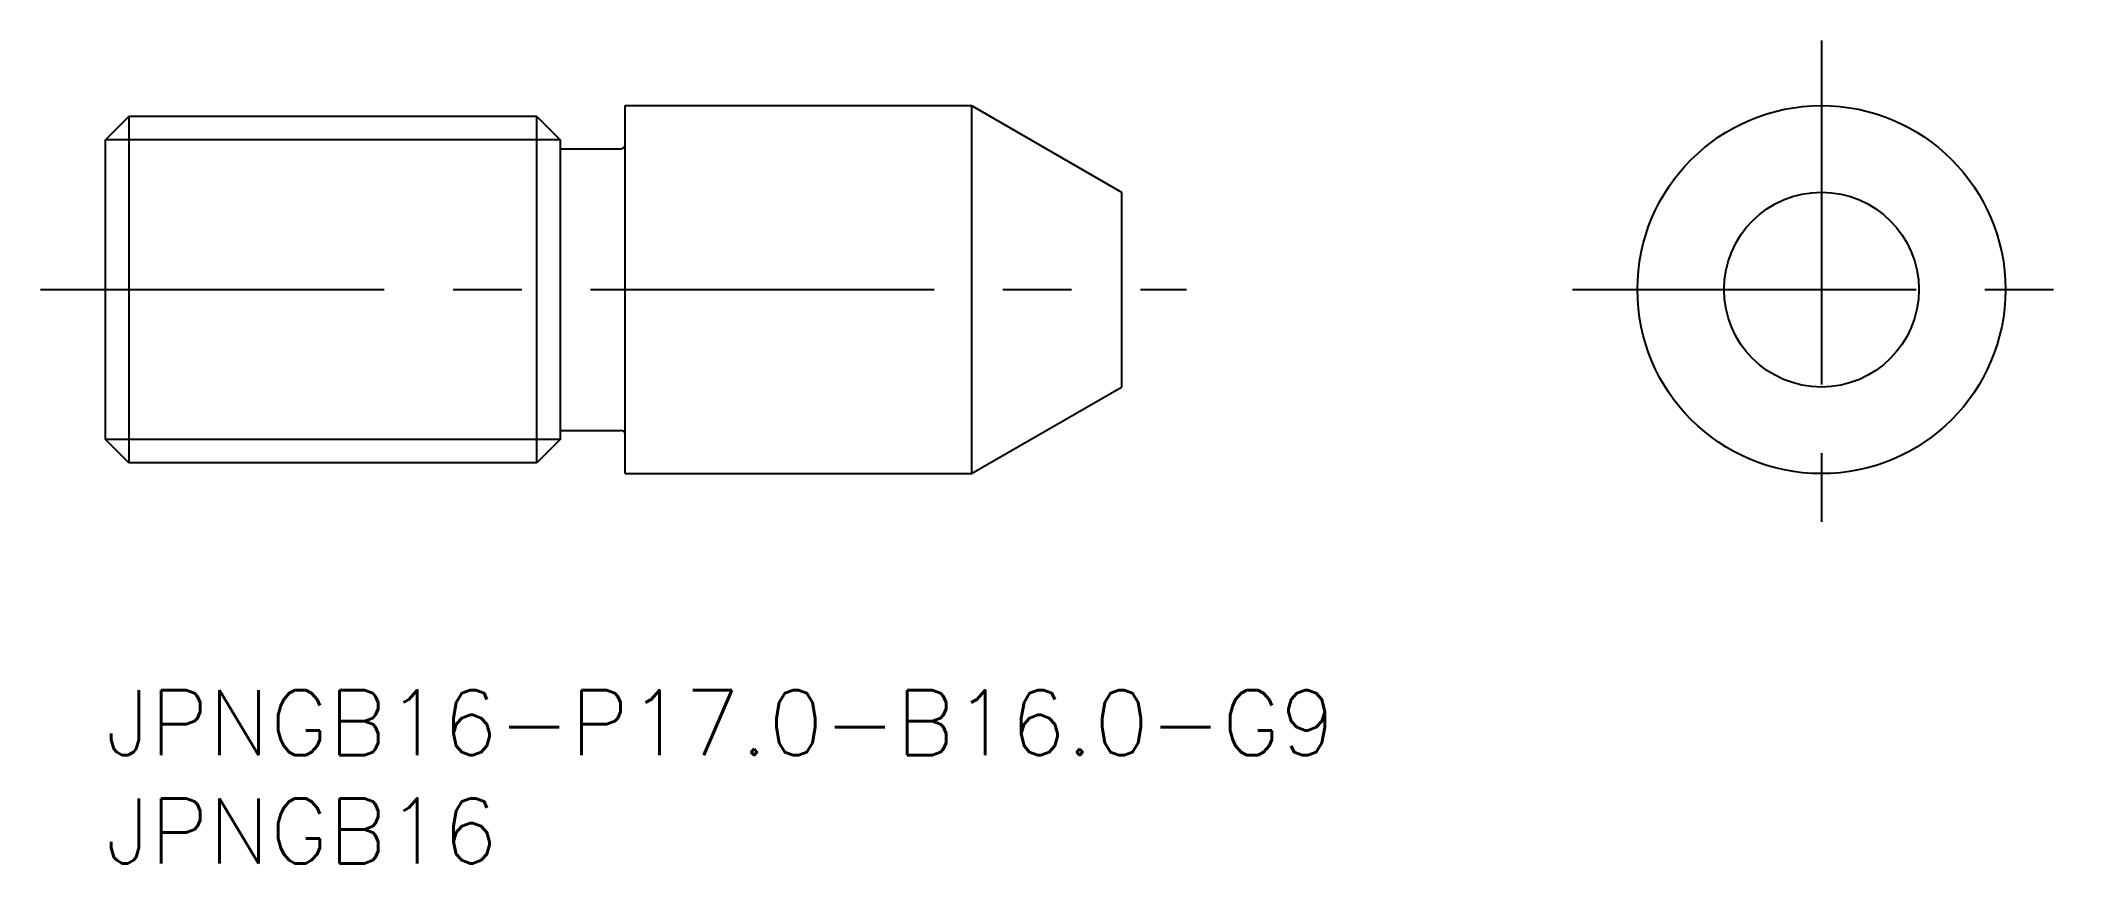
# Model space of a CAD drawing. Extents: x -3 to 90.8, y -8 to 30.
import ezdxf

# ---------------------------------------------------------------- set-up
doc = ezdxf.new("R2010")
doc.units = 0
doc.header["$LTSCALE"] = 0.5
doc.linetypes.add('CENTER', pattern=[50.8, 31.75, -6.35, 6.35, -6.35])
for name, color, linetype in [('MSM_CENTER', 1, 'CENTER'), ('MSM_CONTINUOUS', 7, 'CONTINUOUS'), ('MSM_NARROW', 5, 'CONTINUOUS'), ('MSM_PART_NUMBER', 7, 'CONTINUOUS')]:
    doc.layers.add(name, color=color, linetype=linetype)
doc.styles.get("Standard").update_dxf_attribs({"font": 'txt.shx', "height": 3, "bigfont": 'bigfont.shx'})

# ---------------------------------------------------------------- blocks, each defined once
blk = doc.blocks.new('*U2')
at = {"layer": 'MSM_PART_NUMBER'}
blk.add_text('JPNGB16-P17.0-B16.0-G9', height=3, dxfattribs=at).set_placement((0, -3))
blk = doc.blocks.new('*U3')
at = {"layer": 'MSM_PART_NUMBER'}
blk.add_text('JPNGB16', height=3, dxfattribs=at).set_placement((0, -8))

msp = doc.modelspace()

# ---------------------------------------------------------------- linework, layer by layer
at = {"layer": 'MSM_CENTER'}
for p, q in [((79.261, 30), (79.261, 7)), ((-3, 18.5), (49.928, 18.5)), ((67.761, 18.5), (90.761, 18.5))]:
    msp.add_line(p, q, dxfattribs=at)
at = {"layer": 'MSM_CONTINUOUS'}
for p, q in [((0, 25.417), (1.083, 26.5)), ((19.918, 26.5), (1.083, 26.5)), ((1.083, 26.5), (1.083, 10.5)), ((19.918, 10.5), (19.918, 26.5)), ((19.918, 26.5), (21, 25.417)), ((24, 27), (40, 27)), ((24, 10), (24, 27)), ((40, 27), (40, 10)), ((40, 27), (46.928, 23)), ((0, 11.582), (0, 25.417)), ((21, 25.417), (21, 11.582)), ((21, 25), (23.8, 25)), ((46.928, 23), (46.928, 14)), ((40, 10), (46.928, 14)), ((1.083, 10.5), (0, 11.582)), ((21, 11.582), (19.918, 10.5)), ((21, 12), (23.8, 12)), ((19.918, 10.5), (1.083, 10.5)), ((24, 10), (40, 10))]:
    msp.add_line(p, q, dxfattribs=at)
for radius in [8.5, 4.5]:
    msp.add_circle((79.261, 18.5), radius, dxfattribs=at)
for centre, start, end in [((23.8, 25.2), 270, 0), ((23.8, 11.8), 0, 90)]:
    msp.add_arc(centre, 0.2, start, end, dxfattribs=at)
at = {"layer": 'MSM_NARROW'}
for p, q in [((21, 25.417), (0, 25.417)), ((21, 11.582), (0, 11.582))]:
    msp.add_line(p, q, dxfattribs=at)

# ---------------------------------------------------------------- block references
at = {"layer": 'MSM_CONTINUOUS'}
for name in ['*U2', '*U3']:
    msp.add_blockref(name, (0, 0), dxfattribs=at)

doc.saveas('drawing.dxf')
